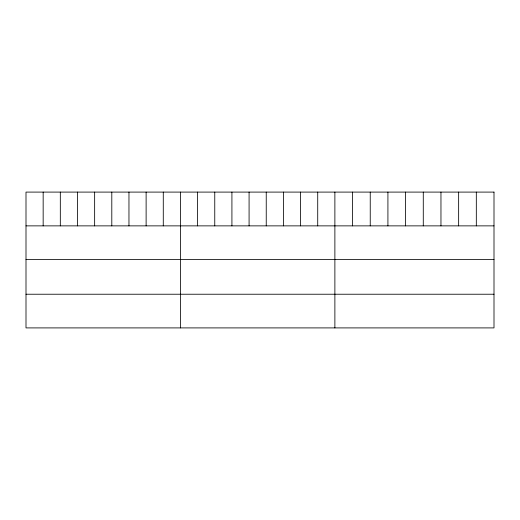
<?xml version="1.0" encoding="UTF-8"?>
<svg xmlns="http://www.w3.org/2000/svg" width="520" height="520" viewBox="0 0 520 520"><rect width="100%" height="100%" fill="white"/><g stroke="black" fill="none" stroke-linecap="round" stroke-linejoin="round"><path stroke-width="0.78" d="M26 225.869L494 225.869M26 259.538L494 259.538M26 294.229L494 294.229M476.32 192.094L476.32 225.869M458.64 192.094L458.64 225.869M440.96 192.094L440.96 225.869M423.28 192.094L423.28 225.869M405.6 192.094L405.6 225.869M387.92 192.094L387.92 225.869M370.24 192.094L370.24 225.869M352.56 192.094L352.56 225.869M334.88 192.094L334.88 327.906M317.72 192.094L317.72 225.869M300.56 192.094L300.56 225.869M283.4 192.094L283.4 225.869M266.24 192.094L266.24 225.869M249.08 192.094L249.08 225.869M231.92 192.094L231.92 225.869M214.76 192.094L214.76 225.869M197.6 192.094L197.6 225.869M180.44 192.094L180.44 327.906M163.28 192.094L163.28 225.869M146.12 192.094L146.12 225.869M128.96 192.094L128.96 225.869M111.8 192.094L111.8 225.869M94.64 192.094L94.64 225.869M77.48 192.094L77.48 225.869M60.32 192.094L60.32 225.869M43.16 192.094L43.16 225.869M494 192.094L26 192.094L26 327.906L494 327.906L494 192.094"/></g></svg>
